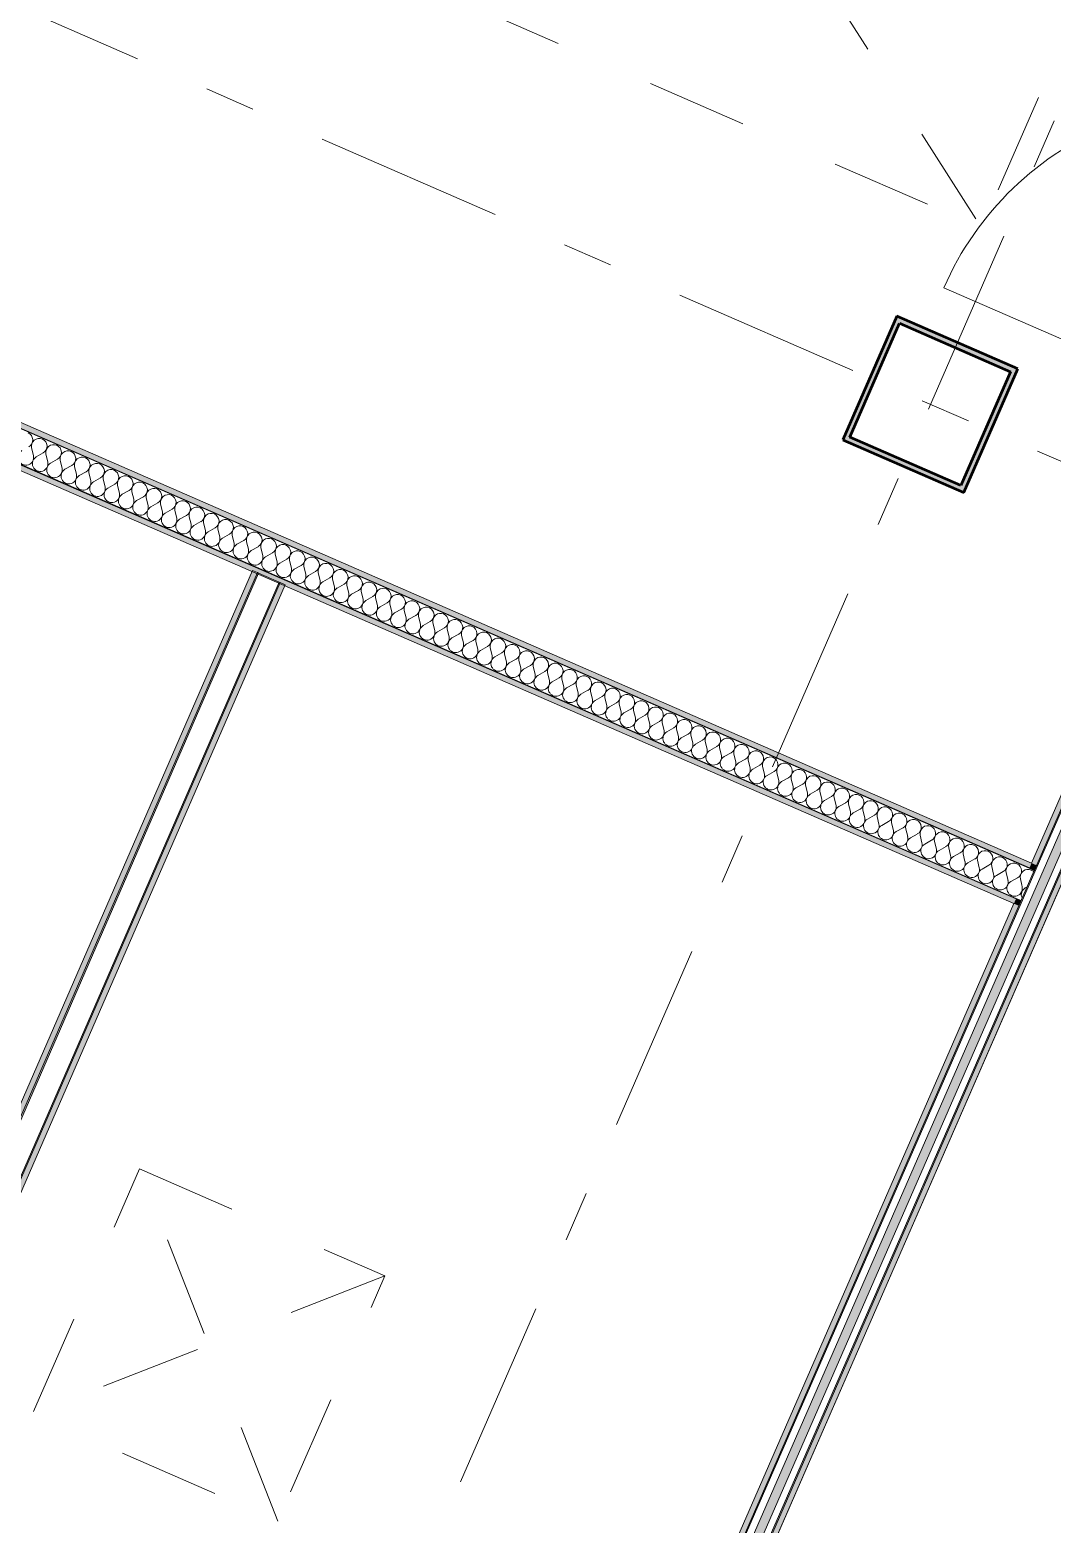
# Model space of a CAD drawing. Header units: millimetres. Extents: x -50172 to 90294, y -80883 to 25069.
# Drawn here: x 8543 to 11408, y -44639 to -40450 of the extents above; entities that cross this region are included whole.
import ezdxf
from ezdxf.enums import TextEntityAlignment as Align

# ---------------------------------------------------------------- set-up
doc = ezdxf.new("R2010")
doc.units = ezdxf.units.MM
doc.header["$MEASUREMENT"] = 0
doc.linetypes.add('Dashed', pattern=[564.444447, 282.222223, -282.222223])
doc.linetypes.add('Double Dashed', pattern=[1093.611073, 529.166651, -211.666656, 141.111112, -211.666656])
for name, color, linetype, lineweight in [('0_Pen_No__1', 7, 'Continuous', 13), ('New_A-25-M_Wall_Int_Pen_No__1', 7, 'Continuous', 13), ('New_A-95-P_Drawing_Pen_No__1', 7, 'Continuous', 13), ('New_ArchiCAD Doors_Pen_No__1', 7, 'Continuous', 13), ('New_ArchiCAD Zone Stamps_Pen_No__6', 7, 'Continuous', 35)]:
    doc.layers.add(name, color=color, linetype=linetype, lineweight=lineweight)
for name, color, linetype in [('New_A-05-M_Gross_Int_Circulation', 7, 'Continuous'), ('New_A-15-MG_Structural_Grid_Phase_2', 7, 'Continuous'), ('New_A-25-M_Wall_Int', 7, 'Continuous'), ('New_ArchiCAD Doors', 7, 'Continuous')]:
    doc.layers.add(name, color=color, linetype=linetype)
for name, color, linetype, lineweight, true_color in [('New_A-05-M_Gross_Int_Circulation_Pen_No__74', 7, 'Continuous', 20, 0x606060), ('New_A-15-MG_Structural_Grid_Phase_2_Pen_No__222', 7, 'Continuous', 13, 0x65af33), ('New_A-25-M_Wall_Int_Pen_No__107', 7, 'Continuous', 15, 0xa6a6a6), ('New_A-25-M_Wall_Int_Pen_No__27', 7, 'Continuous', 50, 0x2a2a2a), ('New_ArchiCAD Doors_Pen_No__43', 7, 'Continuous', 30, 0x444444), ('New_ArchiCAD Doors_Pen_No__63', 7, 'Continuous', 20, 0x606060)]:
    doc.layers.add(name, color=color, linetype=linetype, lineweight=lineweight, true_color=true_color)
doc.styles.add('GENERATED_STYLE_1', font='')
doc.styles.add('GENERATED_STYLE_3', font='')
doc.styles.add('GENERATED_STYLE_4', font='')
doc.styles.get('GENERATED_STYLE_1').set_extended_font_data('Arial', bold=True)
doc.styles.get('GENERATED_STYLE_3').set_extended_font_data('Arial')
doc.styles.get('GENERATED_STYLE_4').set_extended_font_data('Swis721 BT')

# ---------------------------------------------------------------- blocks, each defined once
blk = doc.blocks.new('Corridor 01-Third_INB 3350_3_1', base_point=(-4895.7, -33421.2))
at = {"layer": 'New_A-05-M_Gross_Int_Circulation_Pen_No__74', "linetype": 'Continuous'}
blk.add_line((11794.3, -42016.9), (9753.7, -46696.5), dxfattribs=at)
at = {"layer": 'New_ArchiCAD Zone Stamps_Pen_No__6'}
for tag, height, style, p in [('ROOM_NAME', 250, 'GENERATED_STYLE_1', (-5728.5, -31861.6)), ('zoneNameLine2', 250, 'GENERATED_STYLE_1', (-5916.9, -32293.8)), ('ROOM_NUMBER', 200, 'GENERATED_STYLE_3', (-6105.3, -32714.5)), ('measuredAreaCode', 200, 'GENERATED_STYLE_3', (-6262.4, -33074.6)), ('DUMMY_649', 200, 'GENERATED_STYLE_3', (-5955, -33208.6)), ('DUMMY_650', 200, 'GENERATED_STYLE_3', (-5465.6, -33422)), ('DUMMY_651', 133.3, 'GENERATED_STYLE_3', (-5186.3, -33528.6))]:
    blk.add_attdef(tag, text='', height=height, rotation=336.4404, dxfattribs=dict(at, style=style)).set_placement(p, align=Align.TOP_LEFT)
blk = doc.blocks.new('*X501')
at = {"layer": 'New_A-25-M_Wall_Int_Pen_No__107', "linetype": 'Continuous'}
blk.add_hatch(color=256, dxfattribs=at).paths.add_polyline_path([(12082.4, -44471.9), (11030.9, -46883.4), (11063.8, -46870.5), (12105.3, -44481.9)])
blk = doc.blocks.new('Wall_107_1', base_point=(12881.7, -42544))
at = {"layer": 'New_A-25-M_Wall_Int', "color": 250, "lineweight": 50, "true_color": 0x2a2a2a}
blk.add_blockref('*X501', (0, 0), dxfattribs=at)
blk = doc.blocks.new('*X623')
at = {"layer": 'New_A-25-M_Wall_Int_Pen_No__107', "linetype": 'Continuous'}
for p, q in [((8553.2, -41643.1), (8548.2, -41621.8)), ((8561.3, -41646.6), (8580.3, -41635.8)), ((8593.4, -41660.6), (8588.3, -41639.3)), ((8601.4, -41664.1), (8620.5, -41653.3)), ((8633.5, -41678.1), (8628.5, -41656.8)), ((8641.6, -41681.7), (8660.6, -41670.8)), ((8673.7, -41695.7), (8668.7, -41674.3)), ((8681.7, -41699.2), (8700.8, -41688.4)), ((8713.9, -41713.2), (8708.8, -41691.9)), ((8721.9, -41716.7), (8740.9, -41705.9)), ((8754, -41730.7), (8749, -41709.4)), ((8762.1, -41734.2), (8781.1, -41723.4)), ((8794.2, -41748.2), (8789.1, -41726.9)), ((8802.2, -41751.7), (8821.3, -41740.9)), ((8834.3, -41765.7), (8829.3, -41744.4)), ((8842.4, -41769.2), (8861.4, -41758.4)), ((8874.5, -41783.2), (8869.5, -41761.9)), ((8882.5, -41786.7), (8901.6, -41775.9)), ((8914.7, -41800.7), (8909.6, -41779.4)), ((8922.7, -41804.2), (8941.7, -41793.4)), ((8954.8, -41818.2), (8949.8, -41796.9)), ((8962.8, -41821.7), (8981.9, -41810.9)), ((8995, -41835.7), (8989.9, -41814.4)), ((9003, -41839.2), (9022.1, -41828.4)), ((9035.1, -41853.3), (9030.1, -41831.9)), ((9043.2, -41856.8), (9062.2, -41845.9)), ((9075.3, -41870.8), (9070.2, -41849.5)), ((9083.3, -41874.3), (9102.4, -41863.5)), ((9115.4, -41888.3), (9110.4, -41867)), ((9123.5, -41891.8), (9142.5, -41881)), ((9155.6, -41905.8), (9150.6, -41884.5)), ((9163.6, -41909.3), (9182.7, -41898.5)), ((9195.8, -41923.3), (9190.7, -41902)), ((9203.8, -41926.8), (9222.8, -41916)), ((9235.9, -41940.8), (9230.9, -41919.5)), ((9243.9, -41944.3), (9263, -41933.5)), ((9276.1, -41958.3), (9271, -41937)), ((9284.1, -41961.8), (9303.2, -41951)), ((9316.2, -41975.8), (9311.2, -41954.5)), ((9324.3, -41979.3), (9343.3, -41968.5)), ((9356.4, -41993.3), (9351.3, -41972)), ((9364.4, -41996.8), (9383.5, -41986)), ((9396.5, -42010.9), (9391.5, -41989.5)), ((9404.6, -42014.4), (9423.6, -42003.5)), ((9436.7, -42028.4), (9431.7, -42007)), ((9444.7, -42031.9), (9463.8, -42021.1)), ((9476.9, -42045.9), (9471.8, -42024.6)), ((9484.9, -42049.4), (9503.9, -42038.6)), ((9517, -42063.4), (9512, -42042.1)), ((9525.1, -42066.9), (9544.1, -42056.1)), ((9557.2, -42080.9), (9552.1, -42059.6)), ((9565.2, -42084.4), (9584.3, -42073.6)), ((9597.3, -42098.4), (9592.3, -42077.1)), ((9605.4, -42101.9), (9624.4, -42091.1)), ((9637.5, -42115.9), (9632.4, -42094.6)), ((9645.5, -42119.4), (9664.6, -42108.6)), ((9677.7, -42133.4), (9672.6, -42112.1)), ((9685.7, -42136.9), (9704.7, -42126.1)), ((9717.8, -42150.9), (9712.8, -42129.6)), ((9725.8, -42154.4), (9744.9, -42143.6)), ((9758, -42168.4), (9752.9, -42147.1)), ((9766, -42172), (9785, -42161.1)), ((9798.1, -42186), (9793.1, -42164.6)), ((9806.2, -42189.5), (9825.2, -42178.7)), ((9838.3, -42203.5), (9833.2, -42182.2)), ((9846.3, -42207), (9865.4, -42196.2)), ((9878.4, -42221), (9873.4, -42199.7)), ((9886.5, -42224.5), (9905.5, -42213.7)), ((9918.6, -42238.5), (9913.6, -42217.2)), ((9926.6, -42242), (9945.7, -42231.2)), ((9958.8, -42256), (9953.7, -42234.7)), ((9966.8, -42259.5), (9985.8, -42248.7)), ((9998.9, -42273.5), (9993.9, -42252.2)), ((10006.9, -42277), (10026, -42266.2)), ((10039.1, -42291), (10034, -42269.7)), ((10047.1, -42294.5), (10066.2, -42283.7)), ((10079.2, -42308.5), (10074.2, -42287.2)), ((10087.3, -42312), (10106.3, -42301.2)), ((10119.4, -42326), (10114.3, -42304.7)), ((10127.4, -42329.5), (10146.5, -42318.7)), ((10159.5, -42343.6), (10154.5, -42322.2)), ((10167.6, -42347.1), (10186.6, -42336.2)), ((10199.7, -42361.1), (10194.7, -42339.8)), ((10207.7, -42364.6), (10226.8, -42353.8)), ((10239.9, -42378.6), (10234.8, -42357.3)), ((10247.9, -42382.1), (10266.9, -42371.3)), ((10280, -42396.1), (10275, -42374.8)), ((10288, -42399.6), (10307.1, -42388.8)), ((10320.2, -42413.6), (10315.1, -42392.3)), ((10328.2, -42417.1), (10347.3, -42406.3)), ((10360.3, -42431.1), (10355.3, -42409.8)), ((10368.4, -42434.6), (10387.4, -42423.8)), ((10400.5, -42448.6), (10395.4, -42427.3)), ((10408.5, -42452.1), (10427.6, -42441.3)), ((10440.6, -42466.1), (10435.6, -42444.8)), ((10448.7, -42469.6), (10467.7, -42458.8)), ((10480.8, -42483.6), (10475.8, -42462.3)), ((10488.8, -42487.1), (10507.9, -42476.3)), ((10521, -42501.2), (10515.9, -42479.8)), ((10529, -42504.7), (10548, -42493.8)), ((10561.1, -42518.7), (10556.1, -42497.3)), ((10569.2, -42522.2), (10588.2, -42511.4)), ((10601.3, -42536.2), (10596.2, -42514.9)), ((10609.3, -42539.7), (10628.4, -42528.9)), ((10641.4, -42553.7), (10636.4, -42532.4)), ((10649.5, -42557.2), (10668.5, -42546.4)), ((10681.6, -42571.2), (10676.6, -42549.9)), ((10689.6, -42574.7), (10708.7, -42563.9)), ((10721.8, -42588.7), (10716.7, -42567.4)), ((10729.8, -42592.2), (10748.8, -42581.4)), ((10761.9, -42606.2), (10756.9, -42584.9)), ((10769.9, -42609.7), (10789, -42598.9)), ((10802.1, -42623.7), (10797, -42602.4)), ((10810.1, -42627.2), (10829.2, -42616.4)), ((10842.2, -42641.2), (10837.2, -42619.9)), ((10850.3, -42644.7), (10869.3, -42633.9)), ((10882.4, -42658.8), (10877.3, -42637.4)), ((10890.4, -42662.3), (10909.5, -42651.4)), ((10922.5, -42676.3), (10917.5, -42654.9)), ((10930.6, -42679.8), (10949.6, -42669)), ((10962.7, -42693.8), (10957.7, -42672.5)), ((10970.7, -42697.3), (10989.8, -42686.5)), ((11002.9, -42711.3), (10997.8, -42690)), ((11010.9, -42714.8), (11029.9, -42704)), ((11043, -42728.8), (11038, -42707.5)), ((11051, -42732.3), (11070.1, -42721.5)), ((11083.2, -42746.3), (11078.1, -42725)), ((11091.2, -42749.8), (11110.3, -42739)), ((11123.3, -42763.8), (11118.3, -42742.5)), ((11131.4, -42767.3), (11150.4, -42756.5)), ((11163.5, -42781.3), (11158.4, -42760)), ((11171.5, -42784.8), (11190.6, -42774)), ((11203.6, -42798.8), (11198.6, -42777.5)), ((11211.7, -42802.3), (11230.7, -42791.5)), ((11243.8, -42816.3), (11238.8, -42795)), ((11251.8, -42819.9), (11270.9, -42809)), ((11284, -42833.9), (11278.9, -42812.5)), ((11292, -42837.4), (11311, -42826.6)), ((11323.1, -42847.2), (11319.1, -42830.1))]:
    blk.add_line(p, q, dxfattribs=at)
for centre, start, end in [((8529.3, -41599.3), 299.5705, 66.4404), ((8531.9, -41648.2), 119.5705, 13.3103), ((8569.5, -41616.8), 66.4404, 193.3103), ((8569.5, -41616.8), 299.5705, 66.4404), ((8609.7, -41634.3), 66.4404, 193.3103), ((8609.7, -41634.3), 299.5705, 66.4404), ((8649.8, -41651.8), 66.4404, 193.3103), ((8649.8, -41651.8), 299.5705, 66.4404), ((8572.1, -41665.7), 119.5705, 13.3103), ((8612.2, -41683.2), 119.5705, 13.3103), ((8690, -41669.3), 66.4404, 193.3103), ((8690, -41669.3), 299.5705, 66.4404), ((8730.1, -41686.8), 66.4404, 193.3103), ((8730.1, -41686.8), 299.5705, 66.4404), ((8652.4, -41700.7), 119.5705, 13.3103), ((8692.5, -41718.2), 119.5705, 13.3103), ((8732.7, -41735.7), 119.5705, 13.3103), ((8770.3, -41704.3), 66.4404, 193.3103), ((8770.3, -41704.3), 299.5705, 66.4404), ((8810.5, -41721.8), 66.4404, 193.3103), ((8810.5, -41721.8), 299.5705, 66.4404), ((8850.6, -41739.3), 66.4404, 193.3103), ((8850.6, -41739.3), 299.5705, 66.4404), ((8772.9, -41753.2), 119.5705, 13.3103), ((8813, -41770.7), 119.5705, 13.3103), ((8890.8, -41756.9), 66.4404, 193.3103), ((8890.8, -41756.9), 299.5705, 66.4404), ((8930.9, -41774.4), 66.4404, 193.3103), ((8930.9, -41774.4), 299.5705, 66.4404), ((8853.2, -41788.3), 119.5705, 13.3103), ((8893.3, -41805.8), 119.5705, 13.3103), ((8971.1, -41791.9), 66.4404, 193.3103), ((8971.1, -41791.9), 299.5705, 66.4404), ((9011.2, -41809.4), 66.4404, 193.3103), ((9011.2, -41809.4), 299.5705, 66.4404), ((8933.5, -41823.3), 119.5705, 13.3103), ((8973.7, -41840.8), 119.5705, 13.3103), ((9013.8, -41858.3), 119.5705, 13.3103), ((9051.4, -41826.9), 66.4404, 193.3103), ((9051.4, -41826.9), 299.5705, 66.4404), ((9091.6, -41844.4), 66.4404, 193.3103), ((9091.6, -41844.4), 299.5705, 66.4404), ((9131.7, -41861.9), 66.4404, 193.3103), ((9131.7, -41861.9), 299.5705, 66.4404), ((9054, -41875.8), 119.5705, 13.3103), ((9094.1, -41893.3), 119.5705, 13.3103), ((9171.9, -41879.4), 66.4404, 193.3103), ((9171.9, -41879.4), 299.5705, 66.4404), ((9212, -41896.9), 66.4404, 193.3103), ((9212, -41896.9), 299.5705, 66.4404), ((9134.3, -41910.8), 119.5705, 13.3103), ((9174.4, -41928.3), 119.5705, 13.3103), ((9214.6, -41945.9), 119.5705, 13.3103), ((9252.2, -41914.5), 66.4404, 193.3103), ((9252.2, -41914.5), 299.5705, 66.4404), ((9292.3, -41932), 66.4404, 193.3103), ((9292.3, -41932), 299.5705, 66.4404), ((9332.5, -41949.5), 66.4404, 193.3103), ((9254.8, -41963.4), 119.5705, 13.3103), ((9294.9, -41980.9), 119.5705, 13.3103), ((9332.5, -41949.5), 299.5705, 66.4404), ((9372.7, -41967), 66.4404, 193.3103), ((9372.7, -41967), 299.5705, 66.4404), ((9412.8, -41984.5), 66.4404, 193.3103), ((9412.8, -41984.5), 299.5705, 66.4404), ((9335.1, -41998.4), 119.5705, 13.3103), ((9375.2, -42015.9), 119.5705, 13.3103), ((9453, -42002), 66.4404, 193.3103), ((9453, -42002), 299.5705, 66.4404), ((9493.1, -42019.5), 66.4404, 193.3103), ((9493.1, -42019.5), 299.5705, 66.4404), ((9415.4, -42033.4), 119.5705, 13.3103), ((9455.5, -42050.9), 119.5705, 13.3103), ((9495.7, -42068.4), 119.5705, 13.3103), ((9533.3, -42037), 66.4404, 193.3103), ((9533.3, -42037), 299.5705, 66.4404), ((9573.5, -42054.5), 66.4404, 193.3103), ((9573.5, -42054.5), 299.5705, 66.4404), ((9613.6, -42072), 66.4404, 193.3103), ((9613.6, -42072), 299.5705, 66.4404), ((9535.9, -42085.9), 119.5705, 13.3103), ((9576, -42103.4), 119.5705, 13.3103), ((9653.8, -42089.6), 66.4404, 193.3103), ((9653.8, -42089.6), 299.5705, 66.4404), ((9693.9, -42107.1), 66.4404, 193.3103), ((9693.9, -42107.1), 299.5705, 66.4404), ((9616.2, -42121), 119.5705, 13.3103), ((9656.3, -42138.5), 119.5705, 13.3103), ((9696.5, -42156), 119.5705, 13.3103), ((9734.1, -42124.6), 66.4404, 193.3103), ((9734.1, -42124.6), 299.5705, 66.4404), ((9774.2, -42142.1), 66.4404, 193.3103), ((9774.2, -42142.1), 299.5705, 66.4404), ((9814.4, -42159.6), 66.4404, 193.3103), ((9736.6, -42173.5), 119.5705, 13.3103), ((9776.8, -42191), 119.5705, 13.3103), ((9814.4, -42159.6), 299.5705, 66.4404), ((9854.6, -42177.1), 66.4404, 193.3103), ((9854.6, -42177.1), 299.5705, 66.4404), ((9894.7, -42194.6), 66.4404, 193.3103), ((9894.7, -42194.6), 299.5705, 66.4404), ((9817, -42208.5), 119.5705, 13.3103), ((9857.1, -42226), 119.5705, 13.3103), ((9934.9, -42212.1), 66.4404, 193.3103), ((9934.9, -42212.1), 299.5705, 66.4404), ((9975, -42229.6), 66.4404, 193.3103), ((9975, -42229.6), 299.5705, 66.4404), ((9897.3, -42243.5), 119.5705, 13.3103), ((9937.4, -42261), 119.5705, 13.3103), ((9977.6, -42278.6), 119.5705, 13.3103), ((10015.2, -42247.2), 66.4404, 193.3103), ((10015.2, -42247.2), 299.5705, 66.4404), ((10055.3, -42264.7), 66.4404, 193.3103), ((10055.3, -42264.7), 299.5705, 66.4404), ((10095.5, -42282.2), 66.4404, 193.3103), ((10095.5, -42282.2), 299.5705, 66.4404), ((10017.8, -42296.1), 119.5705, 13.3103), ((10057.9, -42313.6), 119.5705, 13.3103), ((10135.7, -42299.7), 66.4404, 193.3103), ((10135.7, -42299.7), 299.5705, 66.4404), ((10175.8, -42317.2), 66.4404, 193.3103), ((10175.8, -42317.2), 299.5705, 66.4404), ((10098.1, -42331.1), 119.5705, 13.3103), ((10138.2, -42348.6), 119.5705, 13.3103), ((10178.4, -42366.1), 119.5705, 13.3103), ((10216, -42334.7), 66.4404, 193.3103), ((10216, -42334.7), 299.5705, 66.4404), ((10256.1, -42352.2), 66.4404, 193.3103), ((10256.1, -42352.2), 299.5705, 66.4404), ((10296.3, -42369.7), 66.4404, 193.3103), ((10218.5, -42383.6), 119.5705, 13.3103), ((10258.7, -42401.1), 119.5705, 13.3103), ((10296.3, -42369.7), 299.5705, 66.4404), ((10336.4, -42387.2), 66.4404, 193.3103), ((10336.4, -42387.2), 299.5705, 66.4404), ((10376.6, -42404.8), 66.4404, 193.3103), ((10376.6, -42404.8), 299.5705, 66.4404), ((10298.9, -42418.6), 119.5705, 13.3103), ((10339, -42436.2), 119.5705, 13.3103), ((10416.8, -42422.3), 66.4404, 193.3103), ((10416.8, -42422.3), 299.5705, 66.4404), ((10456.9, -42439.8), 66.4404, 193.3103), ((10456.9, -42439.8), 299.5705, 66.4404), ((10379.2, -42453.7), 119.5705, 13.3103), ((10419.3, -42471.2), 119.5705, 13.3103), ((10459.5, -42488.7), 119.5705, 13.3103), ((10497.1, -42457.3), 66.4404, 193.3103), ((10497.1, -42457.3), 299.5705, 66.4404), ((10537.2, -42474.8), 66.4404, 193.3103), ((10537.2, -42474.8), 299.5705, 66.4404), ((10577.4, -42492.3), 66.4404, 193.3103), ((10577.4, -42492.3), 299.5705, 66.4404), ((10499.6, -42506.2), 119.5705, 13.3103), ((10539.8, -42523.7), 119.5705, 13.3103), ((10617.6, -42509.8), 66.4404, 193.3103), ((10617.6, -42509.8), 299.5705, 66.4404), ((10657.7, -42527.3), 66.4404, 193.3103), ((10657.7, -42527.3), 299.5705, 66.4404), ((10580, -42541.2), 119.5705, 13.3103), ((10620.1, -42558.7), 119.5705, 13.3103), ((10660.3, -42576.2), 119.5705, 13.3103), ((10697.9, -42544.8), 66.4404, 193.3103), ((10697.9, -42544.8), 299.5705, 66.4404), ((10738, -42562.3), 66.4404, 193.3103), ((10738, -42562.3), 299.5705, 66.4404), ((10700.4, -42593.8), 119.5705, 13.3103), ((10740.6, -42611.3), 119.5705, 13.3103), ((10778.2, -42579.9), 66.4404, 193.3103), ((10778.2, -42579.9), 299.5705, 66.4404), ((10818.3, -42597.4), 66.4404, 193.3103), ((10818.3, -42597.4), 299.5705, 66.4404), ((10858.5, -42614.9), 66.4404, 193.3103), ((10858.5, -42614.9), 299.5705, 66.4404), ((10780.8, -42628.8), 119.5705, 13.3103), ((10820.9, -42646.3), 119.5705, 13.3103), ((10898.7, -42632.4), 66.4404, 193.3103), ((10898.7, -42632.4), 299.5705, 66.4404), ((10938.8, -42649.9), 66.4404, 193.3103), ((10938.8, -42649.9), 299.5705, 66.4404), ((10861.1, -42663.8), 119.5705, 13.3103), ((10901.2, -42681.3), 119.5705, 13.3103), ((10941.4, -42698.8), 119.5705, 13.3103), ((10979, -42667.4), 66.4404, 193.3103), ((10979, -42667.4), 299.5705, 66.4404), ((11019.1, -42684.9), 66.4404, 193.3103), ((11019.1, -42684.9), 299.5705, 66.4404), ((11059.3, -42702.4), 66.4404, 193.3103), ((11059.3, -42702.4), 299.5705, 66.4404), ((10981.5, -42716.3), 119.5705, 13.3103), ((11021.7, -42733.8), 119.5705, 13.3103), ((11099.4, -42719.9), 66.4404, 193.3103), ((11099.4, -42719.9), 299.5705, 66.4404), ((11139.6, -42737.5), 66.4404, 193.3103), ((11139.6, -42737.5), 299.5705, 66.4404), ((11061.9, -42751.3), 119.5705, 13.3103), ((11102, -42768.9), 119.5705, 13.3103), ((11179.8, -42755), 66.4404, 193.3103), ((11179.8, -42755), 299.5705, 66.4404), ((11219.9, -42772.5), 66.4404, 193.3103), ((11219.9, -42772.5), 299.5705, 66.4404), ((11142.2, -42786.4), 119.5705, 13.3103), ((11182.3, -42803.9), 119.5705, 13.3103), ((11222.5, -42821.4), 119.5705, 13.3103), ((11260.1, -42790), 66.4404, 193.3103), ((11260.1, -42790), 299.5705, 66.4404), ((11300.2, -42807.5), 66.4404, 193.3103), ((11300.2, -42807.5), 299.5705, 66.4404), ((11340.4, -42825), 84.9346, 193.3103), ((11262.6, -42838.9), 119.5705, 13.3103), ((11302.8, -42856.4), 119.5705, 289.5026)]:
    blk.add_arc(centre, 21.9, start, end, dxfattribs=at)
blk = doc.blocks.new('Wall_132_1', base_point=(-3656.1, -36377.3))
at = {"layer": 'New_A-25-M_Wall_Int_Pen_No__107', "linetype": 'Continuous'}
for points in [[(-3656.1, -36377.3), (11300.5, -42899.1), (11306.5, -42885.4), (-3650.1, -36363.6)], [(6047.8, -40489.8), (11344.1, -42799.2), (11350, -42785.5), (6053.8, -40476.1)]]:
    blk.add_hatch(color=256, dxfattribs=at).paths.add_polyline_path(points)
at = {"layer": 'New_A-25-M_Wall_Int_Pen_No__107', "linetype": 'Continuous', "lineweight": 0, "true_color": 0x535353}
for points in [[(-3650.1, -36363.6), (11306.5, -42885.4), (11306.9, -42884.5), (-3649.7, -36362.7)], [(6033.7, -40484.7), (11343.7, -42800.1), (11344.1, -42799.2), (6034.1, -40483.8)]]:
    blk.add_hatch(color=251, dxfattribs=at).paths.add_polyline_path(points)
at = {"layer": 'New_A-25-M_Wall_Int_Pen_No__1', "linetype": 'Continuous'}
for p, q in [((-3650.1, -36363.6), (11306.5, -42885.4)), ((-3649.7, -36362.7), (11306.9, -42884.5)), ((6033.7, -40484.7), (11343.7, -42800.1)), ((6047.8, -40489.8), (11344.1, -42799.2))]:
    blk.add_line(p, q, dxfattribs=at)
at = {"layer": 'New_A-25-M_Wall_Int_Pen_No__1', "linetype": 'Continuous', "flags": 128}
for points in [[(-3656.1, -36377.3), (11300.5, -42899.1)], [(11350, -42785.5), (6053.8, -40476.1)]]:
    blk.add_lwpolyline(points, dxfattribs=at)
at = {"layer": 'New_A-25-M_Wall_Int', "color": 250, "lineweight": 50, "true_color": 0x2a2a2a}
blk.add_blockref('*X623', (0, 0), dxfattribs=at)
blk = doc.blocks.new('Wall_133_1', base_point=(7613.4, -45662.3))
at = {"layer": 'New_A-25-M_Wall_Int_Pen_No__107', "linetype": 'Continuous'}
for points in [[(7581.3, -45648.3), (9180.6, -41971.2), (9166.9, -41965.2), (7567.6, -45642.3)], [(7659.3, -45682.3), (9258.6, -42005.1), (9244.8, -41999.1), (7645.5, -45676.3)]]:
    blk.add_hatch(color=256, dxfattribs=at).paths.add_polyline_path(points)
at = {"layer": 'New_A-25-M_Wall_Int_Pen_No__107', "linetype": 'Continuous', "lineweight": 0, "true_color": 0x535353}
for points in [[(7584.1, -45649.5), (9183.4, -41972.4), (9180.6, -41971.2), (7581.3, -45648.3)], [(7645.5, -45676.3), (9244.8, -41999.1), (9242.1, -41997.9), (7642.8, -45675.1)]]:
    blk.add_hatch(color=251, dxfattribs=at).paths.add_polyline_path(points)
at = {"layer": 'New_A-25-M_Wall_Int_Pen_No__1', "linetype": 'Continuous'}
for p, q in [((7581.3, -45648.3), (9180.6, -41971.2)), ((7584.1, -45649.5), (9183.4, -41972.4)), ((7642.8, -45675.1), (9242.1, -41997.9)), ((7645.5, -45676.3), (9244.8, -41999.1))]:
    blk.add_line(p, q, dxfattribs=at)
at = {"layer": 'New_A-25-M_Wall_Int_Pen_No__1', "linetype": 'Continuous', "flags": 128}
for points in [[(9166.9, -41965.2), (7567.6, -45642.3)], [(9180.6, -41971.2), (9166.9, -41965.2)], [(7659.3, -45682.3), (9258.6, -42005.1)], [(9183.4, -41972.4), (9180.6, -41971.2)], [(9242.1, -41997.9), (9183.4, -41972.4)], [(9244.8, -41999.1), (9242.1, -41997.9)], [(9258.6, -42005.1), (9244.8, -41999.1)]]:
    blk.add_lwpolyline(points, dxfattribs=at)
blk = doc.blocks.new('*X713')
at = {"layer": 'New_A-25-M_Wall_Int_Pen_No__107', "linetype": 'Continuous'}
for p, q in [((11343.3, -42803.3), (11342.3, -42803.3)), ((11349.1, -42804.9), (11343.3, -42803.3)), ((11354.3, -42808.1), (11349.1, -42804.9)), ((11355.8, -42809.7), (11354.3, -42808.1)), ((11324.1, -42851.4), (11323.1, -42847.2)), ((11310.6, -42876), (11316.8, -42873.2)), ((11316.8, -42873.2), (11323.6, -42863.3)), ((11323.7, -42863.4), (11321.1, -42875.1)), ((11321.1, -42875.1), (11323.8, -42883.1)), ((11323.6, -42863.3), (11324.1, -42851.4)), ((11332.2, -42854.9), (11323.7, -42863.4)), ((11332.2, -42854.9), (11337.5, -42851.9))]:
    blk.add_line(p, q, dxfattribs=at)
blk = doc.blocks.new('*X714')
at = {"layer": 'New_A-25-M_Wall_Int_Pen_No__107', "linetype": 'Continuous'}
blk.add_hatch(color=256, dxfattribs=at).paths.add_polyline_path([(9718.7, -46621.7), (9731.6, -46654.6), (11930.3, -41612.5), (11907.3, -41602.5)])
blk = doc.blocks.new('Door with Sidelight on Side 2 19_9')
at = {"layer": 'New_ArchiCAD Doors_Pen_No__1', "linetype": 'Continuous'}
for p, q in [((-755, 0), (-755, -15)), ((755, 0), (755, -15)), ((-755, -15), (-755, -18)), ((-755, -18), (-755, -38)), ((-755, -38), (-755, -63)), ((755, -15), (755, -18)), ((755, -18), (755, -38)), ((755, -38), (755, -63)), ((-755, -63), (-755, -82)), ((-755, -82), (-755, -85)), ((755, -63), (755, -82)), ((755, -82), (755, -85)), ((-755, -85), (-755, -100)), ((755, -85), (755, -100))]:
    blk.add_line(p, q, dxfattribs=at)
at = {"layer": 'New_ArchiCAD Doors_Pen_No__43', "linetype": 'Continuous'}
for p, q in [((-748, 0), (-755, 0)), ((-755, 0), (-755, -100)), ((-682, 0), (-748, 0)), ((-748, 0), (-748, -100)), ((-254, 0), (-682, 0)), ((-682, 0), (-682, -100)), ((-682, -100), (-682, 0)), ((-254, -100), (-254, 0)), ((-188, 0), (-254, 0)), ((-254, 0), (-254, -100)), ((-188, -100), (-188, 0)), ((748, 0), (682, 0)), ((682, 0), (682, -100)), ((748, 0), (755, 0)), ((748, -100), (748, 0)), ((755, 0), (755, -100)), ((-748, -100), (-755, -100)), ((-748, -100), (-682, -100)), ((-682, -100), (-254, -100)), ((-254, -100), (-188, -100)), ((682, -100), (748, -100)), ((748, -100), (755, -100))]:
    blk.add_line(p, q, dxfattribs=at)
at = {"layer": 'New_ArchiCAD Doors_Pen_No__63', "linetype": 'Continuous'}
blk.add_line((682, 0), (682, 870), dxfattribs=at)
blk.add_arc((682, 0), 870, 90, 180, dxfattribs=at)
blk = doc.blocks.new('Wall_184_1', base_point=(12819.9, -39414.7))
at = {"layer": 'New_A-25-M_Wall_Int_Pen_No__107', "linetype": 'Continuous'}
for points in [[(11350, -42785.5), (11363.8, -42791.5), (11886.3, -41593.3), (11872.5, -41587.3)], [(9743, -46683.6), (9750.8, -46703.3), (11964.2, -41627.3), (11950.4, -41621.3)], [(11357.8, -42805.2), (11363.8, -42791.5), (11350, -42785.5), (11344.1, -42799.2)], [(11314.2, -42905.1), (11320.2, -42891.4), (11306.5, -42885.4), (11300.5, -42899.1)], [(11300.5, -42899.1), (9699.1, -46571.7), (9706.8, -46591.5), (11314.2, -42905.1)]]:
    blk.add_hatch(color=256, dxfattribs=at).paths.add_polyline_path(points)
at = {"layer": 'New_A-25-M_Wall_Int_Pen_No__107', "linetype": 'Continuous', "lineweight": 0, "true_color": 0x535353}
for points in [[(11357.8, -42805.2), (11360.6, -42806.4), (11889, -41594.5), (11886.3, -41593.3)], [(9741.5, -46679.7), (9743, -46683.6), (11950.4, -41621.3), (11947.7, -41620.1)], [(11357.4, -42806.1), (9706.8, -46591.5), (9708.4, -46595.4), (11360.2, -42807.3)], [(11357.4, -42806.1), (11357.8, -42805.2), (11344.1, -42799.2), (11343.7, -42800.1)], [(11360.2, -42807.3), (11360.6, -42806.4), (11357.8, -42805.2), (11357.4, -42806.1)], [(11320.2, -42891.4), (11320.6, -42890.5), (11306.9, -42884.5), (11306.5, -42885.4)]]:
    blk.add_hatch(color=251, dxfattribs=at).paths.add_polyline_path(points)
at = {"layer": 'New_A-25-M_Wall_Int_Pen_No__1', "linetype": 'Continuous'}
for p, q in [((11886.3, -41593.3), (11357.8, -42805.2)), ((11889, -41594.5), (9708.4, -46595.4)), ((11907.3, -41602.5), (9718.7, -46621.7)), ((11930.3, -41612.5), (9731.6, -46654.6)), ((11947.7, -41620.1), (9741.5, -46679.7)), ((11950.4, -41621.3), (9743, -46683.6)), ((11357.4, -42806.1), (9706.8, -46591.5)), ((11343.7, -42800.1), (11357.4, -42806.1)), ((11357.8, -42805.2), (11344.1, -42799.2)), ((11306.5, -42885.4), (11320.2, -42891.4)), ((11306.9, -42884.5), (11320.6, -42890.5))]:
    blk.add_line(p, q, dxfattribs=at)
at = {"layer": 'New_A-25-M_Wall_Int_Pen_No__1', "linetype": 'Continuous', "flags": 128}
for points in [[(11872.5, -41587.3), (11350, -42785.5)], [(9750.8, -46703.3), (11964.2, -41627.3)], [(11300.5, -42899.1), (9699.1, -46571.7)]]:
    blk.add_lwpolyline(points, dxfattribs=at)
at = {"layer": 'New_A-25-M_Wall_Int', "color": 250, "lineweight": 50, "true_color": 0x2a2a2a}
for name in ['*X714', '*X713']:
    blk.add_blockref(name, (0, 0), dxfattribs=at)
at = {"layer": 'New_ArchiCAD Doors', "color": 251, "linetype": 'Continuous', "lineweight": 20, "true_color": 0x606060, "xscale": -1, "zscale": 1000, "rotation": 66.44041158399386}
blk.add_blockref('Door with Sidelight on Side 2 19_9', (12174.3, -40895.3), dxfattribs=at)
blk = doc.blocks.new('Wall_328_1', base_point=(10840.7, -41591.6))
at = {"layer": 'New_A-25-M_Wall_Int_Pen_No__107', "linetype": 'Continuous'}
blk.add_hatch(color=256, dxfattribs=at).paths.add_polyline_path([(10820.9, -41599.3), (11159.9, -41747.1), (11152.1, -41727.4), (10840.7, -41591.6)])
at = {"layer": 'New_A-25-M_Wall_Int_Pen_No__27', "linetype": 'Continuous', "flags": 128}
for points in [[(11152.1, -41727.4), (10840.7, -41591.6)], [(10820.9, -41599.3), (11159.9, -41747.1)]]:
    blk.add_lwpolyline(points, dxfattribs=at)
blk = doc.blocks.new('Wall_329_1', base_point=(11152.1, -41727.4))
at = {"layer": 'New_A-25-M_Wall_Int_Pen_No__107', "linetype": 'Continuous'}
blk.add_hatch(color=256, dxfattribs=at).paths.add_polyline_path([(11159.9, -41747.1), (11311.1, -41400.3), (11291.4, -41408), (11152.1, -41727.4)])
at = {"layer": 'New_A-25-M_Wall_Int_Pen_No__27', "linetype": 'Continuous', "flags": 128}
for points in [[(11291.4, -41408), (11152.1, -41727.4)], [(11159.9, -41747.1), (11311.1, -41400.3)]]:
    blk.add_lwpolyline(points, dxfattribs=at)
blk = doc.blocks.new('Wall_330_1', base_point=(11291.4, -41408))
at = {"layer": 'New_A-25-M_Wall_Int_Pen_No__107', "linetype": 'Continuous'}
blk.add_hatch(color=256, dxfattribs=at).paths.add_polyline_path([(11311.1, -41400.3), (10972.2, -41252.5), (10979.9, -41272.2), (11291.4, -41408)])
at = {"layer": 'New_A-25-M_Wall_Int_Pen_No__27', "linetype": 'Continuous', "flags": 128}
for points in [[(11311.1, -41400.3), (10972.2, -41252.5)], [(10979.9, -41272.2), (11291.4, -41408)]]:
    blk.add_lwpolyline(points, dxfattribs=at)
blk = doc.blocks.new('Wall_331_1', base_point=(10979.9, -41272.2))
at = {"layer": 'New_A-25-M_Wall_Int_Pen_No__107', "linetype": 'Continuous'}
blk.add_hatch(color=256, dxfattribs=at).paths.add_polyline_path([(10972.2, -41252.5), (10820.9, -41599.3), (10840.7, -41591.6), (10979.9, -41272.2)])
at = {"layer": 'New_A-25-M_Wall_Int_Pen_No__27', "linetype": 'Continuous', "flags": 128}
for points in [[(10972.2, -41252.5), (10820.9, -41599.3)], [(10840.7, -41591.6), (10979.9, -41272.2)]]:
    blk.add_lwpolyline(points, dxfattribs=at)
blk = doc.blocks.new('Standard grid marker_33')
at = {"layer": 'New_A-15-MG_Structural_Grid_Phase_2_Pen_No__222', "linetype": 'Double Dashed'}
blk.add_line((705.1, 0), (54601, 0), dxfattribs=at)
at = {"layer": 'New_A-15-MG_Structural_Grid_Phase_2_Pen_No__222', "style": 'GENERATED_STYLE_4'}
for tag, p in [('AC_MarkerText_1_0', (-500, 43.4)), ('AC_MarkerText_1_1', (55806.1, 43.4))]:
    blk.add_attdef(tag, text='', height=350, rotation=180, dxfattribs=at).set_placement(p, align=Align.MIDDLE_CENTER)
blk = doc.blocks.new('Standard grid marker_36')
at = {"layer": 'New_A-15-MG_Structural_Grid_Phase_2_Pen_No__222', "linetype": 'Double Dashed'}
blk.add_line((7182, 0), (20268.4, 0), dxfattribs=at)
at = {"layer": 'New_A-15-MG_Structural_Grid_Phase_2_Pen_No__222', "style": 'GENERATED_STYLE_4'}
for tag, p in [('AC_MarkerText_1_0', (-500, 36.5)), ('AC_MarkerText_1_1', (27950.4, 36.5))]:
    blk.add_attdef(tag, text='', height=350, rotation=270, dxfattribs=at).set_placement(p, align=Align.MIDDLE_CENTER)

msp = doc.modelspace()

# ---------------------------------------------------------------- linework, layer by layer
at = {"layer": '0_Pen_No__1', "linetype": 'Dashed', "flags": 128}
for points in [[(9526.2, -38361.6), (11909.5, -39400.8), (11210, -41004.9), (8826.7, -39965.7)], [(8850.5, -43642.7), (9538, -43942.5), (9238.2, -44630), (8550.7, -44330.2)]]:
    msp.add_lwpolyline(points, close=True, dxfattribs=at)
at = {"layer": 'New_A-95-P_Drawing_Pen_No__1', "linetype": 'Dashed'}
for p, q in [((9526.2, -38361.6), (11210, -41004.9)), ((9238.2, -44630), (8850.5, -43642.7)), ((9538, -43942.5), (8550.7, -44330.2))]:
    msp.add_line(p, q, dxfattribs=at)

# ---------------------------------------------------------------- block references
at = {"layer": 'New_A-05-M_Gross_Int_Circulation', "linetype": 'Continuous'}
msp.add_blockref('Corridor 01-Third_INB 3350_3_1', (-4895.7, -33421.2), dxfattribs=at)
at = {"layer": 'New_A-15-MG_Structural_Grid_Phase_2', "color": 8, "linetype": 'Continuous', "lineweight": 15, "zscale": 1000}
for name, p, rotation in [('Standard grid marker_33', (21520.4, -46057.9), 156.4404115839929), ('Standard grid marker_36', (6441.9, -52106.2), 66.44041158399293)]:
    msp.add_blockref(name, p, dxfattribs=dict(at, rotation=rotation))
at = {"layer": 'New_A-25-M_Wall_Int', "color": 250, "lineweight": 50, "true_color": 0x2a2a2a}
for name, p in [('Wall_132_1', (-3656.1, -36377.3)), ('Wall_184_1', (12819.9, -39414.7)), ('Wall_331_1', (10979.9, -41272.2)), ('Wall_330_1', (11291.4, -41408)), ('Wall_329_1', (11152.1, -41727.4)), ('Wall_328_1', (10840.7, -41591.6)), ('Wall_133_1', (7613.4, -45662.3)), ('Wall_107_1', (12881.7, -42544))]:
    msp.add_blockref(name, p, dxfattribs=at)

doc.saveas('drawing.dxf')
